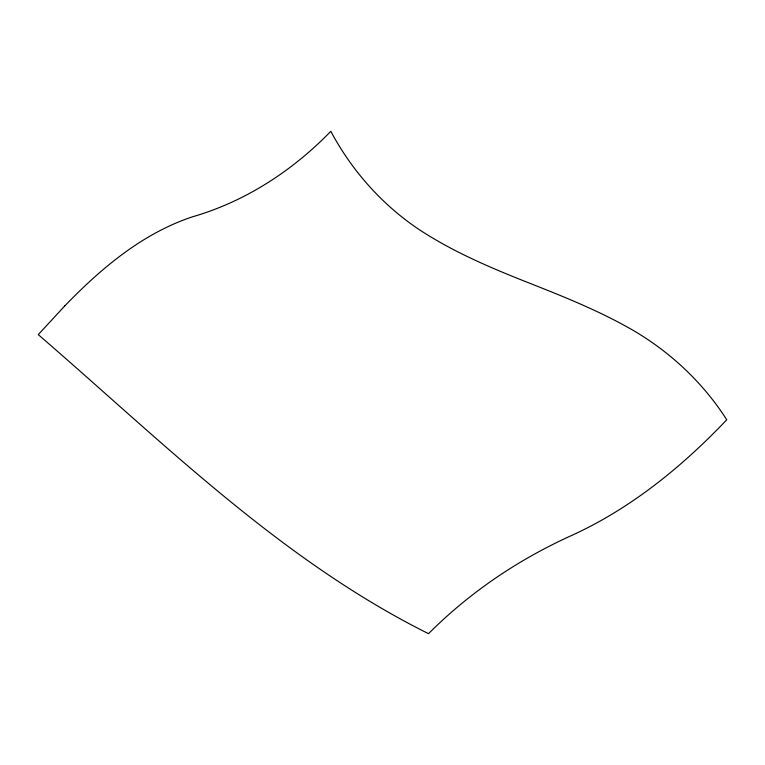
<?xml version="1.0" encoding="UTF-8"?>
<svg xmlns="http://www.w3.org/2000/svg" width="765" height="765" viewBox="0 0 765 765"><rect width="100%" height="100%" fill="white"/><g stroke="black" fill="none" stroke-linecap="round" stroke-linejoin="round"><path stroke-width="1.15" d="M64.901 305.78L38.25 334.621C162.209 441.501 280.42 559.884 428.534 633.678C469.949 592.091 519.177 559.052 572.631 535.022C631.498 507.97 682.332 466.487 726.75 419.784C703.704 383.638 672.024 353.602 635.294 331.618C600.63 311.259 563.174 296.447 525.871 281.721C488.567 266.956 451.455 251.016 417.91 228.745C381.381 203.978 351.594 170.203 330.815 131.322C292.546 170.71 245.546 201.444 192.608 216.772C142.414 233.421 101.114 268.333 64.901 305.78"/></g></svg>
